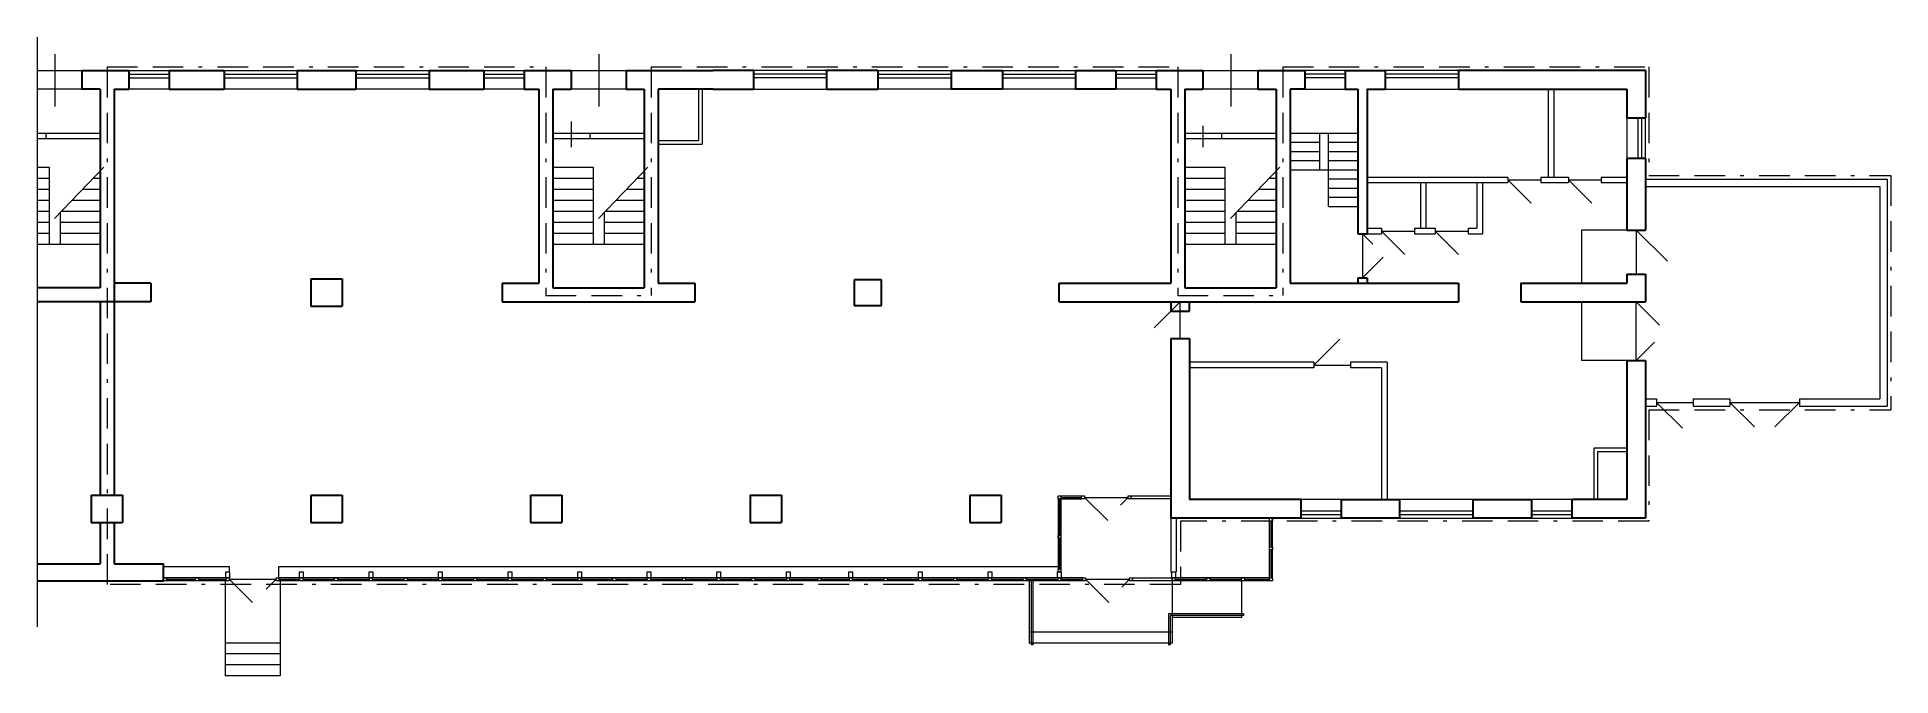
# Model space of a CAD drawing. Header units: metres. Extents: x 5.5 to 56.1, y 9.4 to 26.9.
import ezdxf

# ---------------------------------------------------------------- set-up
doc = ezdxf.new("R2010")
doc.units = ezdxf.units.M
doc.header["$MEASUREMENT"] = 0
doc.linetypes.add('( Border )', pattern=[1.751, 0.5, -0.25, 0.5, -0.25, 0.001, -0.25])
doc.layers.add('_Электрика', color=7, linetype='Continuous', lineweight=15)

msp = doc.modelspace()

# ---------------------------------------------------------------- linework, layer by layer
at = {"color": 7, "linetype": 'Continuous', "lineweight": 0}
for p, q in [((5.463, 26.865), (5.463, 10.749)), ((7.969, 25.849), (9.069, 25.849)), ((10.569, 25.849), (12.569, 25.849)), ((14.169, 25.849), (16.169, 25.849)), ((17.669, 25.849), (18.769, 25.849)), ((27.029, 25.849), (25.029, 25.849)), ((28.429, 25.849), (30.429, 25.849)), ((31.829, 25.849), (33.829, 25.849)), ((34.929, 25.849), (36.029, 25.849)), ((41.189, 25.849), (40.089, 25.849)), ((44.289, 25.849), (42.289, 25.849)), ((7.969, 25.749), (9.069, 25.749)), ((10.569, 25.749), (12.569, 25.749)), ((14.169, 25.749), (16.169, 25.749)), ((17.669, 25.749), (18.769, 25.749)), ((27.029, 25.749), (25.029, 25.749)), ((28.429, 25.749), (30.429, 25.749)), ((31.829, 25.749), (33.829, 25.749)), ((34.929, 25.749), (36.029, 25.749)), ((41.189, 25.749), (40.089, 25.749)), ((44.289, 25.749), (42.289, 25.749)), ((49.199, 23.545), (49.199, 24.645)), ((49.299, 23.545), (49.299, 24.645)), ((39.689, 24.239), (41.539, 24.239)), ((39.689, 23.989), (40.489, 23.989)), ((40.489, 24.239), (40.489, 23.239)), ((40.739, 22.239), (40.739, 24.239)), ((40.739, 23.989), (41.539, 23.989)), ((5.463, 23.309), (5.789, 23.309)), ((5.789, 23.309), (5.789, 21.209)), ((7.289, 23.312), (5.937, 21.909)), ((19.549, 23.309), (20.649, 23.309)), ((20.649, 23.309), (20.649, 21.209)), ((22.149, 23.312), (20.797, 21.909)), ((36.809, 23.309), (37.909, 23.309)), ((37.909, 23.309), (37.909, 21.209)), ((39.409, 23.312), (38.057, 21.909)), ((39.689, 23.739), (40.489, 23.739)), ((39.689, 23.489), (40.489, 23.489)), ((40.739, 23.739), (41.539, 23.739)), ((40.739, 23.489), (41.539, 23.489)), ((5.463, 23.009), (5.789, 23.009)), ((6.997, 23.009), (7.189, 23.009)), ((19.549, 23.009), (20.649, 23.009)), ((21.857, 23.009), (22.049, 23.009)), ((36.809, 23.009), (37.909, 23.009)), ((39.117, 23.009), (39.309, 23.009)), ((39.689, 23.239), (40.739, 23.239)), ((40.739, 23.239), (41.539, 23.239)), ((40.739, 22.989), (41.539, 22.989)), ((45.639, 22.964), (46.539, 22.964)), ((45.639, 22.964), (46.276, 22.328)), ((47.289, 22.964), (48.189, 22.964)), ((47.289, 22.964), (47.926, 22.328)), ((5.463, 22.709), (5.789, 22.709)), ((5.463, 22.409), (5.789, 22.409)), ((6.419, 22.409), (7.189, 22.409)), ((6.708, 22.709), (7.189, 22.709)), ((19.549, 22.709), (20.649, 22.709)), ((19.549, 22.409), (20.649, 22.409)), ((21.279, 22.409), (22.049, 22.409)), ((21.568, 22.709), (22.049, 22.709)), ((36.809, 22.709), (37.909, 22.709)), ((36.809, 22.409), (37.909, 22.409)), ((38.539, 22.409), (39.309, 22.409)), ((38.828, 22.709), (39.309, 22.709)), ((40.739, 22.739), (41.539, 22.739)), ((40.739, 22.489), (41.539, 22.489)), ((5.463, 22.109), (5.789, 22.109)), ((5.463, 21.809), (5.789, 21.809)), ((6.089, 22.067), (6.089, 21.209)), ((6.089, 21.809), (7.189, 21.809)), ((6.13, 22.109), (7.189, 22.109)), ((19.549, 22.109), (20.649, 22.109)), ((19.549, 21.809), (20.649, 21.809)), ((20.949, 22.067), (20.949, 21.209)), ((20.949, 21.809), (22.049, 21.809)), ((20.99, 22.109), (22.049, 22.109)), ((36.809, 22.109), (37.909, 22.109)), ((36.809, 21.809), (37.909, 21.809)), ((38.209, 22.067), (38.209, 21.209)), ((38.209, 21.809), (39.309, 21.809)), ((38.25, 22.109), (39.309, 22.109)), ((40.739, 22.239), (41.539, 22.239)), ((5.463, 21.509), (5.789, 21.509)), ((6.089, 21.509), (7.189, 21.509)), ((19.549, 21.509), (20.649, 21.509)), ((20.949, 21.509), (22.049, 21.509)), ((36.809, 21.509), (37.909, 21.509)), ((38.209, 21.509), (39.309, 21.509)), ((41.664, 21.489), (41.664, 20.289)), ((41.664, 21.489), (41.947, 21.206)), ((42.189, 21.564), (43.089, 21.564)), ((42.189, 21.564), (42.826, 20.928)), ((43.649, 21.564), (44.549, 21.564)), ((43.649, 21.564), (44.286, 20.928)), ((48.889, 21.589), (47.644, 21.589)), ((47.644, 21.589), (47.644, 20.139)), ((49.144, 21.589), (49.144, 20.389)), ((49.144, 21.589), (49.993, 20.741)), ((5.463, 21.209), (7.189, 21.209)), ((19.549, 21.209), (22.049, 21.209)), ((36.809, 21.209), (39.309, 21.209)), ((41.664, 20.289), (42.23, 20.855)), ((36.684, 19.629), (35.977, 18.922)), ((36.684, 18.629), (36.684, 19.629)), ((47.644, 19.629), (47.644, 18.029)), ((49.144, 18.029), (49.144, 19.629)), ((49.144, 19.629), (49.781, 18.993)), ((40.339, 17.904), (41.046, 18.611)), ((49.639, 18.524), (49.144, 18.029)), ((40.339, 17.904), (41.339, 17.904)), ((48.889, 18.029), (47.644, 18.029)), ((49.699, 16.884), (50.699, 16.884)), ((49.699, 16.884), (50.406, 16.177)), ((51.699, 16.884), (53.599, 16.884)), ((51.699, 16.884), (52.371, 16.212)), ((52.928, 16.212), (53.599, 16.884)), ((33.349, 14.249), (33.349, 12.329)), ((33.389, 14.249), (33.389, 13.249)), ((33.429, 14.329), (33.989, 14.329)), ((33.429, 14.289), (33.989, 14.289)), ((33.429, 14.249), (33.429, 12.329)), ((33.429, 14.249), (33.989, 14.249)), ((34.069, 14.289), (35.269, 14.289)), ((34.069, 14.289), (34.706, 13.653)), ((35.269, 14.289), (35.057, 14.077)), ((39.129, 12.089), (39.129, 13.706)), ((39.209, 12.089), (39.209, 13.719)), ((39.989, 13.919), (41.089, 13.919)), ((39.989, 13.819), (41.089, 13.819)), ((42.689, 13.919), (44.689, 13.919)), ((42.689, 13.819), (44.689, 13.819)), ((46.289, 13.919), (47.389, 13.919)), ((46.289, 13.819), (47.389, 13.819)), ((33.389, 13.169), (33.389, 12.329)), ((39.169, 12.938), (39.169, 13.639)), ((39.169, 12.089), (39.169, 12.858)), ((8.919, 12.399), (10.719, 12.399)), ((10.719, 12.249), (10.719, 12.399)), ((12.069, 12.089), (12.069, 12.399)), ((12.069, 12.399), (33.349, 12.399)), ((10.619, 12.089), (8.919, 12.089)), ((10.629, 12.009), (8.919, 12.009)), ((8.999, 12.049), (9.789, 12.049)), ((9.869, 12.049), (10.629, 12.049)), ((10.599, 12.009), (10.599, 9.409)), ((10.709, 12.049), (11.989, 12.049)), ((10.709, 12.049), (11.346, 11.413)), ((11.989, 12.049), (11.721, 11.78)), ((34.024, 12.089), (12.069, 12.089)), ((12.069, 12.049), (12.639, 12.049)), ((12.639, 12.009), (12.069, 12.009)), ((12.099, 12.009), (12.099, 9.409)), ((12.719, 12.049), (13.589, 12.049)), ((14.539, 12.009), (12.719, 12.009)), ((13.669, 12.049), (14.539, 12.049)), ((14.619, 12.049), (15.489, 12.049)), ((16.439, 12.009), (14.619, 12.009)), ((15.569, 12.049), (16.439, 12.049)), ((16.519, 12.049), (17.389, 12.049)), ((18.339, 12.009), (16.519, 12.009)), ((17.469, 12.049), (18.339, 12.049)), ((18.419, 12.049), (19.289, 12.049)), ((20.239, 12.009), (18.419, 12.009)), ((19.369, 12.049), (20.239, 12.049)), ((20.319, 12.049), (21.189, 12.049)), ((22.139, 12.009), (20.319, 12.009)), ((21.269, 12.049), (22.139, 12.049)), ((22.219, 12.049), (23.089, 12.049)), ((24.039, 12.009), (22.219, 12.009)), ((23.169, 12.049), (24.039, 12.049)), ((24.119, 12.049), (24.989, 12.049)), ((25.939, 12.009), (24.119, 12.009)), ((34.024, 12.009), (24.744, 12.009)), ((25.069, 12.049), (25.939, 12.049)), ((26.019, 12.049), (26.794, 12.049)), ((26.874, 12.049), (27.649, 12.049)), ((27.729, 12.049), (28.599, 12.049)), ((28.679, 12.049), (29.549, 12.049)), ((29.629, 12.049), (30.499, 12.049)), ((30.579, 12.049), (31.449, 12.049)), ((31.529, 12.049), (32.399, 12.049)), ((32.479, 12.049), (33.349, 12.049)), ((32.564, 12.009), (32.564, 10.309)), ((32.614, 12.009), (32.614, 10.259)), ((32.664, 12.009), (32.664, 10.259)), ((33.429, 12.049), (34.024, 12.049)), ((34.104, 12.049), (35.304, 12.049)), ((34.104, 12.049), (34.741, 11.413)), ((35.304, 12.049), (35.092, 11.837)), ((36.464, 12.009), (36.464, 10.309)), ((39.129, 12.089), (36.544, 12.089)), ((36.544, 12.049), (37.414, 12.049)), ((39.129, 12.009), (36.544, 12.009)), ((37.494, 12.049), (38.364, 12.049)), ((38.364, 12.009), (38.364, 11.009)), ((38.444, 12.049), (39.129, 12.049)), ((36.364, 11.109), (36.364, 10.259)), ((38.414, 11.109), (36.364, 11.109)), ((36.414, 11.059), (36.414, 10.259)), ((38.414, 11.059), (36.414, 11.059)), ((38.364, 11.009), (36.464, 11.009)), ((38.414, 11.109), (38.414, 11.059)), ((12.099, 10.309), (10.599, 10.309)), ((36.464, 10.609), (32.564, 10.609)), ((36.464, 10.309), (32.564, 10.309)), ((32.664, 10.259), (32.614, 10.259)), ((36.414, 10.259), (36.364, 10.259)), ((12.099, 10.009), (10.599, 10.009)), ((12.099, 9.709), (10.599, 9.709)), ((12.099, 9.409), (10.599, 9.409))]:
    msp.add_line(p, q, dxfattribs=at)
at = {"color": 7, "linetype": 'Continuous', "lineweight": 13}
for p, q in [((5.946, 26.4), (5.946, 24.971)), ((20.806, 26.4), (20.806, 24.971)), ((38.066, 26.4), (38.066, 24.971)), ((5.463, 25.949), (6.689, 25.949)), ((7.969, 25.949), (9.069, 25.949)), ((10.569, 25.949), (12.569, 25.949)), ((14.169, 25.949), (16.169, 25.949)), ((17.669, 25.949), (18.769, 25.949)), ((20.049, 25.949), (21.549, 25.949)), ((27.029, 25.949), (25.029, 25.949)), ((28.429, 25.949), (30.429, 25.949)), ((31.829, 25.949), (33.829, 25.949)), ((34.929, 25.949), (36.029, 25.949)), ((37.309, 25.949), (38.809, 25.949)), ((41.189, 25.949), (40.089, 25.949)), ((44.289, 25.949), (42.289, 25.949)), ((6.689, 25.439), (5.463, 25.439)), ((9.069, 25.439), (7.969, 25.439)), ((12.569, 25.439), (10.569, 25.439)), ((16.169, 25.439), (14.169, 25.439)), ((18.769, 25.439), (17.669, 25.439)), ((21.549, 25.439), (20.049, 25.439)), ((23.529, 25.439), (23.529, 24.039)), ((23.629, 25.439), (23.629, 23.939)), ((25.029, 25.439), (27.029, 25.439)), ((30.429, 25.439), (28.429, 25.439)), ((33.829, 25.439), (31.829, 25.439)), ((36.029, 25.439), (34.929, 25.439)), ((38.809, 25.439), (37.309, 25.439)), ((40.089, 25.439), (41.189, 25.439)), ((42.289, 25.439), (44.289, 25.439)), ((46.739, 25.439), (46.739, 23.039)), ((46.889, 25.439), (46.889, 23.039)), ((20.048, 24.561), (20.048, 23.861)), ((37.308, 24.443), (37.308, 23.861)), ((48.889, 24.645), (48.889, 23.545)), ((49.399, 23.545), (49.399, 24.645)), ((5.463, 24.239), (7.189, 24.239)), ((5.463, 24.089), (7.189, 24.089)), ((5.698, 24.239), (5.698, 24.089)), ((19.549, 24.239), (22.049, 24.239)), ((19.549, 24.089), (22.049, 24.089)), ((20.558, 24.239), (20.558, 24.089)), ((22.429, 24.039), (23.529, 24.039)), ((22.429, 23.939), (23.629, 23.939)), ((36.809, 24.239), (39.309, 24.239)), ((36.809, 24.089), (39.309, 24.089)), ((37.818, 24.239), (37.818, 24.089)), ((41.789, 23.039), (45.639, 23.039)), ((41.789, 22.889), (45.639, 22.889)), ((43.249, 22.889), (43.249, 21.639)), ((43.399, 22.889), (43.399, 21.639)), ((44.789, 22.889), (44.789, 21.639)), ((44.939, 22.889), (44.939, 21.489)), ((45.639, 23.039), (45.639, 22.889)), ((46.539, 23.039), (46.539, 22.889)), ((46.539, 23.039), (47.289, 23.039)), ((46.539, 22.889), (47.289, 22.889)), ((47.289, 23.039), (47.289, 22.889)), ((48.189, 23.039), (48.189, 22.889)), ((48.189, 23.039), (48.889, 23.039)), ((48.189, 22.889), (48.889, 22.889)), ((49.399, 22.984), (55.999, 22.984)), ((55.999, 22.984), (55.999, 16.784)), ((49.399, 22.784), (55.799, 22.784)), ((55.799, 22.784), (55.799, 16.984)), ((41.789, 21.639), (42.189, 21.639)), ((41.789, 21.489), (42.189, 21.489)), ((42.189, 21.639), (42.189, 21.489)), ((43.089, 21.639), (43.089, 21.489)), ((43.089, 21.639), (43.649, 21.639)), ((43.089, 21.489), (43.649, 21.489)), ((43.649, 21.639), (43.649, 21.489)), ((44.549, 21.639), (44.549, 21.489)), ((44.549, 21.639), (44.789, 21.639)), ((44.549, 21.489), (44.939, 21.489)), ((40.339, 17.979), (36.939, 17.979)), ((40.339, 17.829), (36.939, 17.829)), ((40.339, 17.979), (40.339, 17.829)), ((42.339, 17.979), (41.339, 17.979)), ((41.339, 17.979), (41.339, 17.829)), ((42.189, 17.829), (41.339, 17.829)), ((42.189, 17.829), (42.189, 14.229)), ((42.339, 17.979), (42.339, 14.229)), ((49.399, 16.984), (49.699, 16.984)), ((49.399, 16.784), (49.699, 16.784)), ((49.699, 16.984), (49.699, 16.784)), ((50.699, 16.984), (50.699, 16.784)), ((50.699, 16.984), (51.699, 16.984)), ((50.699, 16.784), (51.699, 16.784)), ((51.699, 16.984), (51.699, 16.784)), ((53.599, 16.984), (53.599, 16.784)), ((53.599, 16.984), (55.799, 16.984)), ((53.599, 16.784), (55.999, 16.784)), ((47.989, 15.629), (47.989, 14.229)), ((48.889, 15.629), (47.989, 15.629)), ((48.889, 15.529), (48.089, 15.529)), ((48.089, 15.529), (48.089, 14.229)), ((33.349, 14.329), (33.429, 14.329)), ((33.349, 14.249), (33.349, 14.329)), ((33.349, 14.329), (33.349, 14.329)), ((33.429, 14.249), (33.349, 14.249)), ((33.429, 14.329), (33.429, 14.249)), ((33.989, 14.329), (34.069, 14.329)), ((33.989, 14.249), (33.989, 14.329)), ((33.989, 14.329), (33.989, 14.329)), ((34.069, 14.249), (33.989, 14.249)), ((34.069, 14.329), (34.069, 14.249)), ((35.269, 14.329), (35.349, 14.329)), ((35.269, 14.249), (35.269, 14.329)), ((35.269, 14.329), (35.269, 14.329)), ((35.349, 14.249), (35.269, 14.249)), ((35.349, 14.329), (35.349, 14.249)), ((35.349, 14.249), (35.349, 14.329)), ((35.349, 14.329), (36.349, 14.329)), ((36.429, 14.249), (35.349, 14.249)), ((36.349, 14.329), (36.429, 14.329)), ((36.429, 14.329), (36.429, 14.249)), ((41.089, 14.229), (39.989, 14.229)), ((44.689, 14.229), (42.689, 14.229)), ((47.389, 14.229), (46.289, 14.229)), ((36.429, 13.719), (36.429, 12.249)), ((36.579, 13.719), (36.579, 12.249)), ((39.129, 13.719), (39.209, 13.719)), ((39.129, 13.639), (39.129, 13.719)), ((39.129, 13.719), (39.129, 13.719)), ((39.209, 13.719), (39.209, 13.639)), ((39.989, 13.719), (41.089, 13.719)), ((42.689, 13.719), (44.689, 13.719)), ((46.289, 13.719), (47.389, 13.719)), ((33.349, 13.249), (33.429, 13.249)), ((33.349, 13.169), (33.349, 13.249)), ((33.349, 13.249), (33.349, 13.249)), ((33.429, 13.169), (33.349, 13.169)), ((33.429, 13.249), (33.429, 13.169)), ((39.209, 13.639), (39.129, 13.639)), ((39.129, 12.938), (39.209, 12.938)), ((39.129, 12.858), (39.129, 12.938)), ((39.129, 12.938), (39.129, 12.938)), ((39.209, 12.858), (39.129, 12.858)), ((39.209, 12.938), (39.209, 12.858)), ((10.619, 12.089), (10.619, 12.249)), ((10.619, 12.249), (10.719, 12.249)), ((10.719, 12.249), (10.719, 12.089)), ((10.719, 12.249), (10.719, 12.249)), ((12.629, 12.089), (12.629, 12.249)), ((12.629, 12.249), (12.729, 12.249)), ((12.729, 12.249), (12.729, 12.089)), ((12.729, 12.249), (12.729, 12.249)), ((14.529, 12.089), (14.529, 12.249)), ((14.529, 12.249), (14.629, 12.249)), ((14.629, 12.249), (14.629, 12.089)), ((14.629, 12.249), (14.629, 12.249)), ((16.429, 12.089), (16.429, 12.249)), ((16.429, 12.249), (16.529, 12.249)), ((16.529, 12.249), (16.529, 12.089)), ((16.529, 12.249), (16.529, 12.249)), ((18.329, 12.089), (18.329, 12.249)), ((18.329, 12.249), (18.429, 12.249)), ((18.429, 12.249), (18.429, 12.089)), ((18.429, 12.249), (18.429, 12.249)), ((20.229, 12.089), (20.229, 12.249)), ((20.229, 12.249), (20.329, 12.249)), ((20.329, 12.249), (20.329, 12.089)), ((20.329, 12.249), (20.329, 12.249)), ((22.129, 12.089), (22.129, 12.249)), ((22.129, 12.249), (22.229, 12.249)), ((22.229, 12.249), (22.229, 12.089)), ((22.229, 12.249), (22.229, 12.249)), ((24.029, 12.089), (24.029, 12.249)), ((24.029, 12.249), (24.129, 12.249)), ((24.129, 12.249), (24.129, 12.089)), ((24.129, 12.249), (24.129, 12.249)), ((25.929, 12.089), (25.929, 12.249)), ((25.929, 12.249), (26.029, 12.249)), ((26.029, 12.249), (26.029, 12.089)), ((26.029, 12.249), (26.029, 12.249)), ((27.639, 12.089), (27.639, 12.249)), ((27.639, 12.249), (27.739, 12.249)), ((27.739, 12.249), (27.739, 12.089)), ((27.739, 12.249), (27.739, 12.249)), ((29.539, 12.089), (29.539, 12.249)), ((29.539, 12.249), (29.639, 12.249)), ((29.639, 12.249), (29.639, 12.089)), ((29.639, 12.249), (29.639, 12.249)), ((31.439, 12.089), (31.439, 12.249)), ((31.439, 12.249), (31.539, 12.249)), ((31.539, 12.249), (31.539, 12.089)), ((31.539, 12.249), (31.539, 12.249)), ((33.339, 12.089), (33.339, 12.249)), ((33.339, 12.249), (33.439, 12.249)), ((33.349, 12.329), (33.429, 12.329)), ((33.349, 12.249), (33.349, 12.329)), ((33.349, 12.329), (33.349, 12.329)), ((33.429, 12.249), (33.349, 12.249)), ((33.429, 12.329), (33.429, 12.249)), ((33.439, 12.249), (33.439, 12.089)), ((33.439, 12.249), (33.439, 12.249)), ((36.429, 12.249), (36.579, 12.249)), ((36.454, 12.089), (36.454, 12.249)), ((36.454, 12.249), (36.554, 12.249)), ((36.554, 12.249), (36.554, 12.089)), ((36.554, 12.249), (36.554, 12.249)), ((8.919, 12.089), (8.999, 12.089)), ((8.919, 12.009), (8.919, 12.089)), ((8.919, 12.089), (8.919, 12.089)), ((8.999, 12.009), (8.919, 12.009)), ((8.999, 12.089), (8.999, 12.009)), ((9.789, 12.089), (9.869, 12.089)), ((9.789, 12.009), (9.789, 12.089)), ((9.789, 12.089), (9.789, 12.089)), ((9.869, 12.009), (9.789, 12.009)), ((9.869, 12.089), (9.869, 12.009)), ((10.719, 12.089), (10.619, 12.089)), ((10.629, 12.089), (10.709, 12.089)), ((10.629, 12.009), (10.629, 12.089)), ((10.629, 12.089), (10.629, 12.089)), ((10.709, 12.009), (10.629, 12.009)), ((10.709, 12.089), (10.709, 12.009)), ((11.989, 12.089), (12.069, 12.089)), ((11.989, 12.009), (11.989, 12.089)), ((11.989, 12.089), (11.989, 12.089)), ((12.069, 12.009), (11.989, 12.009)), ((12.069, 12.089), (12.069, 12.009)), ((12.729, 12.089), (12.629, 12.089)), ((12.639, 12.089), (12.719, 12.089)), ((12.639, 12.009), (12.639, 12.089)), ((12.639, 12.089), (12.639, 12.089)), ((12.719, 12.009), (12.639, 12.009)), ((12.719, 12.089), (12.719, 12.009)), ((13.589, 12.089), (13.669, 12.089)), ((13.589, 12.009), (13.589, 12.089)), ((13.589, 12.089), (13.589, 12.089)), ((13.669, 12.009), (13.589, 12.009)), ((13.669, 12.089), (13.669, 12.009)), ((14.629, 12.089), (14.529, 12.089)), ((14.539, 12.089), (14.619, 12.089)), ((14.539, 12.009), (14.539, 12.089)), ((14.539, 12.089), (14.539, 12.089)), ((14.619, 12.009), (14.539, 12.009)), ((14.619, 12.089), (14.619, 12.009)), ((15.489, 12.089), (15.569, 12.089)), ((15.489, 12.009), (15.489, 12.089)), ((15.489, 12.089), (15.489, 12.089)), ((15.569, 12.009), (15.489, 12.009)), ((15.569, 12.089), (15.569, 12.009)), ((16.529, 12.089), (16.429, 12.089)), ((16.439, 12.089), (16.519, 12.089)), ((16.439, 12.009), (16.439, 12.089)), ((16.439, 12.089), (16.439, 12.089)), ((16.519, 12.009), (16.439, 12.009)), ((16.519, 12.089), (16.519, 12.009)), ((17.389, 12.089), (17.469, 12.089)), ((17.389, 12.009), (17.389, 12.089)), ((17.389, 12.089), (17.389, 12.089)), ((17.469, 12.009), (17.389, 12.009)), ((17.469, 12.089), (17.469, 12.009)), ((18.429, 12.089), (18.329, 12.089)), ((18.339, 12.089), (18.419, 12.089)), ((18.339, 12.009), (18.339, 12.089)), ((18.339, 12.089), (18.339, 12.089)), ((18.419, 12.009), (18.339, 12.009)), ((18.419, 12.089), (18.419, 12.009)), ((19.289, 12.089), (19.369, 12.089)), ((19.289, 12.009), (19.289, 12.089)), ((19.289, 12.089), (19.289, 12.089)), ((19.369, 12.009), (19.289, 12.009)), ((19.369, 12.089), (19.369, 12.009)), ((20.329, 12.089), (20.229, 12.089)), ((20.239, 12.089), (20.319, 12.089)), ((20.239, 12.009), (20.239, 12.089)), ((20.239, 12.089), (20.239, 12.089)), ((20.319, 12.009), (20.239, 12.009)), ((20.319, 12.089), (20.319, 12.009)), ((21.189, 12.089), (21.269, 12.089)), ((21.189, 12.009), (21.189, 12.089)), ((21.189, 12.089), (21.189, 12.089)), ((21.269, 12.009), (21.189, 12.009)), ((21.269, 12.089), (21.269, 12.009)), ((22.229, 12.089), (22.129, 12.089)), ((22.139, 12.089), (22.219, 12.089)), ((22.139, 12.009), (22.139, 12.089)), ((22.139, 12.089), (22.139, 12.089)), ((22.219, 12.009), (22.139, 12.009)), ((22.219, 12.089), (22.219, 12.009)), ((23.089, 12.089), (23.169, 12.089)), ((23.089, 12.009), (23.089, 12.089)), ((23.089, 12.089), (23.089, 12.089)), ((23.169, 12.009), (23.089, 12.009)), ((23.169, 12.089), (23.169, 12.009)), ((24.129, 12.089), (24.029, 12.089)), ((24.039, 12.089), (24.119, 12.089)), ((24.039, 12.009), (24.039, 12.089)), ((24.039, 12.089), (24.039, 12.089)), ((24.119, 12.009), (24.039, 12.009)), ((24.119, 12.089), (24.119, 12.009)), ((24.989, 12.089), (25.069, 12.089)), ((24.989, 12.009), (24.989, 12.089)), ((24.989, 12.089), (24.989, 12.089)), ((25.069, 12.009), (24.989, 12.009)), ((25.069, 12.089), (25.069, 12.009)), ((26.029, 12.089), (25.929, 12.089)), ((25.939, 12.089), (26.019, 12.089)), ((25.939, 12.009), (25.939, 12.089)), ((25.939, 12.089), (25.939, 12.089)), ((26.019, 12.009), (25.939, 12.009)), ((26.019, 12.089), (26.019, 12.009)), ((26.794, 12.089), (26.874, 12.089)), ((26.794, 12.009), (26.794, 12.089)), ((26.794, 12.089), (26.794, 12.089)), ((26.874, 12.009), (26.794, 12.009)), ((26.874, 12.089), (26.874, 12.009)), ((27.739, 12.089), (27.639, 12.089)), ((27.649, 12.089), (27.729, 12.089)), ((27.649, 12.009), (27.649, 12.089)), ((27.649, 12.089), (27.649, 12.089)), ((27.729, 12.009), (27.649, 12.009)), ((27.729, 12.089), (27.729, 12.009)), ((28.599, 12.089), (28.679, 12.089)), ((28.599, 12.009), (28.599, 12.089)), ((28.599, 12.089), (28.599, 12.089)), ((28.679, 12.009), (28.599, 12.009)), ((28.679, 12.089), (28.679, 12.009)), ((29.639, 12.089), (29.539, 12.089)), ((29.549, 12.089), (29.629, 12.089)), ((29.549, 12.009), (29.549, 12.089)), ((29.549, 12.089), (29.549, 12.089)), ((29.629, 12.009), (29.549, 12.009)), ((29.629, 12.089), (29.629, 12.009)), ((30.499, 12.089), (30.579, 12.089)), ((30.499, 12.009), (30.499, 12.089)), ((30.499, 12.089), (30.499, 12.089)), ((30.579, 12.009), (30.499, 12.009)), ((30.579, 12.089), (30.579, 12.009)), ((31.539, 12.089), (31.439, 12.089)), ((31.449, 12.089), (31.529, 12.089)), ((31.449, 12.009), (31.449, 12.089)), ((31.449, 12.089), (31.449, 12.089)), ((31.529, 12.009), (31.449, 12.009)), ((31.529, 12.089), (31.529, 12.009)), ((32.399, 12.089), (32.479, 12.089)), ((32.399, 12.009), (32.399, 12.089)), ((32.399, 12.089), (32.399, 12.089)), ((32.479, 12.009), (32.399, 12.009)), ((32.479, 12.089), (32.479, 12.009)), ((33.439, 12.089), (33.339, 12.089)), ((33.349, 12.089), (33.429, 12.089)), ((33.349, 12.009), (33.349, 12.089)), ((33.349, 12.089), (33.349, 12.089)), ((33.429, 12.009), (33.349, 12.009)), ((33.429, 12.089), (33.429, 12.009)), ((34.024, 12.089), (34.104, 12.089)), ((34.024, 12.009), (34.024, 12.089)), ((34.024, 12.089), (34.024, 12.089)), ((34.104, 12.009), (34.024, 12.009)), ((34.104, 12.089), (34.104, 12.009)), ((35.304, 12.089), (35.384, 12.089)), ((35.304, 12.009), (35.304, 12.089)), ((35.304, 12.089), (35.304, 12.089)), ((35.384, 12.009), (35.304, 12.009)), ((35.384, 12.089), (35.384, 12.009)), ((35.384, 12.009), (35.384, 12.089)), ((35.384, 12.089), (36.384, 12.089)), ((36.464, 12.009), (35.384, 12.009)), ((36.384, 12.089), (36.464, 12.089)), ((36.554, 12.089), (36.454, 12.089)), ((36.464, 12.089), (36.544, 12.089)), ((36.464, 12.009), (36.464, 12.089)), ((36.464, 12.089), (36.464, 12.089)), ((36.464, 12.089), (36.464, 12.009)), ((36.544, 12.009), (36.464, 12.009)), ((36.544, 12.089), (36.544, 12.009)), ((37.414, 12.089), (37.494, 12.089)), ((37.414, 12.009), (37.414, 12.089)), ((37.414, 12.089), (37.414, 12.089)), ((37.494, 12.009), (37.414, 12.009)), ((37.494, 12.089), (37.494, 12.009)), ((38.364, 12.089), (38.444, 12.089)), ((38.364, 12.009), (38.364, 12.089)), ((38.364, 12.089), (38.364, 12.089)), ((38.444, 12.009), (38.364, 12.009)), ((38.444, 12.089), (38.444, 12.009)), ((39.129, 12.089), (39.209, 12.089)), ((39.129, 12.009), (39.129, 12.089)), ((39.129, 12.089), (39.129, 12.089)), ((39.209, 12.009), (39.129, 12.009)), ((39.209, 12.089), (39.209, 12.009))]:
    msp.add_line(p, q, dxfattribs=at)
at = {"color": 7, "linetype": 'Continuous', "lineweight": 30}
for p, q in [((6.689, 25.949), (6.689, 25.439)), ((6.689, 25.949), (7.969, 25.949)), ((7.969, 25.949), (7.969, 25.439)), ((9.069, 25.949), (9.069, 25.439)), ((9.069, 25.949), (10.569, 25.949)), ((10.569, 25.949), (10.569, 25.439)), ((12.569, 25.949), (12.569, 25.439)), ((12.569, 25.949), (14.169, 25.949)), ((14.169, 25.949), (14.169, 25.439)), ((16.169, 25.949), (16.169, 25.439)), ((16.169, 25.949), (17.669, 25.949)), ((17.669, 25.949), (17.669, 25.439)), ((18.769, 25.949), (18.769, 25.439)), ((18.769, 25.949), (20.049, 25.949)), ((20.049, 25.949), (20.049, 25.439)), ((21.549, 25.949), (21.549, 25.439)), ((21.549, 25.949), (23.929, 25.949)), ((25.029, 25.949), (23.929, 25.949)), ((25.029, 25.949), (25.029, 25.439)), ((27.029, 25.949), (27.029, 25.439)), ((28.429, 25.949), (27.029, 25.949)), ((28.429, 25.949), (28.429, 25.439)), ((30.429, 25.949), (30.429, 25.439)), ((30.429, 25.949), (31.829, 25.949)), ((31.829, 25.949), (31.829, 25.439)), ((33.829, 25.949), (33.829, 25.439)), ((33.829, 25.949), (34.929, 25.949)), ((34.929, 25.949), (34.929, 25.439)), ((36.029, 25.949), (37.309, 25.949)), ((36.029, 25.949), (36.029, 25.439)), ((37.309, 25.949), (37.309, 25.439)), ((38.809, 25.949), (38.809, 25.439)), ((38.809, 25.949), (40.089, 25.949)), ((40.089, 25.949), (40.089, 25.439)), ((41.189, 25.949), (41.189, 25.439)), ((41.189, 25.949), (42.289, 25.949)), ((42.289, 25.949), (42.289, 25.439)), ((44.289, 25.949), (44.289, 25.439)), ((49.399, 25.949), (44.289, 25.949)), ((49.399, 25.949), (49.399, 24.645)), ((7.189, 25.439), (6.689, 25.439)), ((7.189, 25.439), (7.189, 20.009)), ((7.569, 25.439), (7.969, 25.439)), ((7.569, 25.439), (7.569, 14.349)), ((9.069, 25.439), (10.569, 25.439)), ((12.569, 25.439), (14.169, 25.439)), ((16.169, 25.439), (17.669, 25.439)), ((18.769, 25.439), (19.169, 25.439)), ((19.169, 25.439), (19.169, 20.139)), ((19.549, 25.439), (20.049, 25.439)), ((19.549, 25.439), (19.549, 20.009)), ((21.549, 25.439), (22.049, 25.439)), ((22.049, 25.439), (22.049, 20.009)), ((22.429, 25.439), (22.429, 20.139)), ((23.929, 25.439), (22.429, 25.439)), ((23.929, 25.439), (25.029, 25.439)), ((27.029, 25.439), (28.429, 25.439)), ((31.829, 25.439), (30.429, 25.439)), ((34.929, 25.439), (33.829, 25.439)), ((36.029, 25.439), (36.429, 25.439)), ((36.429, 25.439), (36.429, 20.139)), ((36.809, 25.439), (36.809, 20.009)), ((36.809, 25.439), (37.309, 25.439)), ((38.809, 25.439), (39.309, 25.439)), ((39.309, 25.439), (39.309, 20.009)), ((39.689, 25.439), (39.689, 20.139)), ((40.089, 25.439), (39.689, 25.439)), ((41.189, 25.439), (41.539, 25.439)), ((41.539, 25.439), (41.539, 21.489)), ((41.789, 25.439), (42.289, 25.439)), ((41.789, 25.439), (41.789, 21.489)), ((44.289, 25.439), (48.889, 25.439)), ((48.889, 25.439), (48.889, 24.645)), ((49.399, 24.645), (48.889, 24.645)), ((49.399, 23.545), (48.889, 23.545)), ((48.889, 23.545), (48.889, 21.589)), ((49.399, 23.545), (49.399, 21.589)), ((41.539, 21.489), (41.789, 21.489)), ((48.889, 21.589), (49.399, 21.589)), ((12.944, 20.259), (12.944, 19.509)), ((12.944, 20.259), (13.794, 20.259)), ((13.794, 20.259), (13.794, 19.509)), ((41.539, 20.289), (41.789, 20.289)), ((41.539, 20.289), (41.539, 20.139)), ((41.789, 20.289), (41.789, 20.139)), ((48.889, 20.389), (49.399, 20.389)), ((48.889, 20.389), (48.889, 20.139)), ((49.399, 20.389), (49.399, 19.629)), ((7.189, 20.009), (5.463, 20.009)), ((8.569, 20.139), (7.569, 20.139)), ((8.569, 20.139), (8.569, 19.629)), ((18.169, 20.139), (18.169, 19.629)), ((18.169, 20.139), (19.169, 20.139)), ((19.549, 20.009), (22.049, 20.009)), ((22.429, 20.139), (23.429, 20.139)), ((23.429, 20.139), (23.429, 19.629)), ((28.529, 20.234), (27.779, 20.234)), ((27.779, 20.234), (27.779, 19.534)), ((28.529, 19.534), (28.529, 20.234)), ((33.379, 20.139), (34.279, 20.139)), ((33.379, 19.629), (33.379, 20.139)), ((34.279, 20.139), (36.429, 20.139)), ((36.809, 20.009), (39.309, 20.009)), ((39.689, 20.139), (44.289, 20.139)), ((44.289, 20.139), (44.289, 19.629)), ((45.989, 20.139), (45.989, 19.629)), ((45.989, 20.139), (48.889, 20.139)), ((8.569, 19.629), (5.463, 19.629)), ((7.189, 19.629), (7.189, 14.349)), ((12.944, 19.509), (13.794, 19.509)), ((18.169, 19.629), (23.429, 19.629)), ((27.779, 19.534), (28.529, 19.534)), ((28.529, 19.534), (28.529, 19.534)), ((33.379, 19.629), (34.279, 19.629)), ((34.279, 19.629), (36.429, 19.629)), ((36.429, 19.629), (36.939, 19.629)), ((36.939, 19.629), (44.289, 19.629)), ((45.989, 19.629), (49.399, 19.629)), ((36.429, 18.629), (36.429, 13.719)), ((36.429, 18.629), (36.939, 18.629)), ((36.939, 18.629), (36.939, 14.229)), ((48.889, 18.029), (48.889, 14.229)), ((48.889, 18.029), (49.399, 18.029)), ((49.399, 18.029), (49.399, 13.719)), ((6.944, 14.349), (6.944, 13.599)), ((6.944, 14.349), (7.794, 14.349)), ((7.794, 14.349), (7.794, 13.599)), ((12.944, 14.349), (12.944, 13.599)), ((12.944, 14.349), (13.794, 14.349)), ((13.794, 14.349), (13.794, 13.599)), ((18.944, 14.349), (18.944, 13.599)), ((18.944, 14.349), (19.794, 14.349)), ((19.794, 14.349), (19.794, 13.599)), ((24.944, 14.349), (24.944, 13.599)), ((24.944, 14.349), (25.794, 14.349)), ((25.794, 14.349), (25.794, 13.599)), ((30.944, 14.349), (30.944, 13.599)), ((30.944, 14.349), (31.794, 14.349)), ((31.794, 14.349), (31.794, 13.599)), ((39.989, 14.229), (36.939, 14.229)), ((39.989, 13.719), (39.989, 14.229)), ((41.089, 13.719), (41.089, 14.229)), ((41.089, 14.229), (42.689, 14.229)), ((42.689, 13.719), (42.689, 14.229)), ((44.689, 13.719), (44.689, 14.229)), ((44.689, 14.229), (46.289, 14.229)), ((46.289, 13.719), (46.289, 14.229)), ((48.889, 14.229), (47.389, 14.229)), ((47.389, 13.719), (47.389, 14.229)), ((39.989, 13.719), (36.429, 13.719)), ((42.689, 13.719), (41.089, 13.719)), ((46.289, 13.719), (44.689, 13.719)), ((49.399, 13.719), (47.389, 13.719)), ((6.944, 13.599), (7.794, 13.599)), ((7.189, 13.599), (7.189, 12.469)), ((7.569, 13.599), (7.569, 12.469)), ((12.944, 13.599), (13.794, 13.599)), ((18.944, 13.599), (19.794, 13.599)), ((24.944, 13.599), (25.794, 13.599)), ((30.944, 13.599), (31.794, 13.599)), ((5.463, 12.469), (7.189, 12.469)), ((7.569, 12.469), (8.919, 12.469)), ((8.919, 12.009), (8.919, 12.469)), ((5.463, 12.009), (8.919, 12.009))]:
    msp.add_line(p, q, dxfattribs=at)
at = {"color": 1, "linetype": '( Border )', "lineweight": 13, "ltscale": 1.666667}
for p, q in [((7.374, 26.049), (19.358, 26.049)), ((7.374, 26.049), (7.374, 11.903)), ((19.358, 26.049), (19.358, 19.806)), ((22.234, 26.049), (36.618, 26.049)), ((22.234, 26.049), (22.234, 19.806)), ((36.618, 26.049), (36.618, 19.806)), ((39.494, 26.049), (49.484, 26.049)), ((39.494, 26.049), (39.494, 19.806)), ((49.484, 26.049), (49.484, 23.084)), ((49.484, 23.084), (56.099, 23.084)), ((56.099, 23.084), (56.099, 16.684)), ((19.358, 19.806), (22.234, 19.806)), ((36.618, 19.806), (39.494, 19.806)), ((49.484, 16.684), (56.099, 16.684)), ((49.484, 16.684), (49.484, 13.642)), ((36.69, 13.642), (36.69, 11.903)), ((49.484, 13.642), (36.69, 13.642)), ((36.69, 11.903), (7.374, 11.903))]:
    msp.add_line(p, q, dxfattribs=at)
at = {"layer": '_Электрика', "lineweight": 30}
for p, q in [((36.939, 19.624), (36.429, 19.624)), ((36.429, 19.624), (36.429, 19.38)), ((36.429, 19.38), (36.939, 19.38)), ((36.939, 19.38), (36.939, 19.624))]:
    msp.add_line(p, q, dxfattribs=at)

doc.saveas('drawing.dxf')
